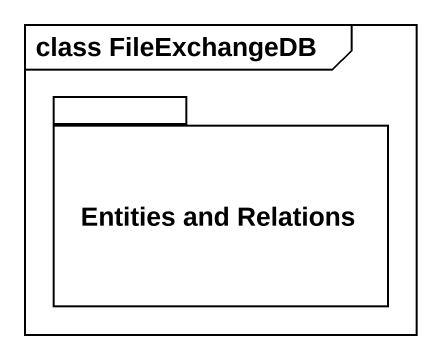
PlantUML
@startuml
mainframe class FileExchangeDB
package "Entities and Relations" as Entities_and_Relations {
}
@enduml
